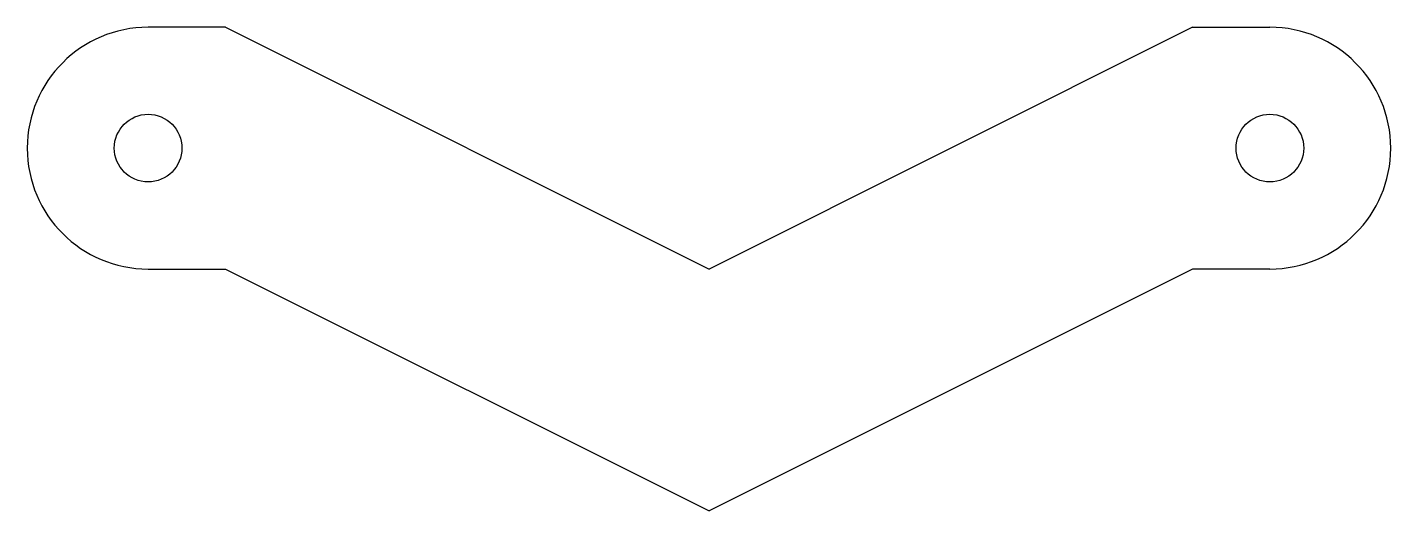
# Model space of a CAD drawing. Extents: x -70 to 70, y -50 to 0.
import ezdxf

# ---------------------------------------------------------------- set-up
doc = ezdxf.new("R2010")
doc.units = 0
doc.header["$MEASUREMENT"] = 0
doc.layers.add('VISIBLE', color=7, linetype='CONTINUOUS')

msp = doc.modelspace()

# ---------------------------------------------------------------- linework, layer by layer
at = {"layer": 'VISIBLE'}
for p, q in [((-50, 0), (-58, 0)), ((-50, 0), (0, -25)), ((50, 0), (0, -25)), ((50, 0), (58, 0)), ((-58, -25), (-50, -25)), ((-50, -25), (0, -50)), ((50, -25), (0, -50)), ((58, -25), (50, -25))]:
    msp.add_line(p, q, dxfattribs=at)
for centre in [(-58, -12.5), (58, -12.5)]:
    msp.add_circle(centre, 3.5, dxfattribs=at)
for centre, start, end in [((-58, -12.5), 90, 270), ((58, -12.5), 270, 90)]:
    msp.add_arc(centre, 12.5, start, end, dxfattribs=at)

doc.saveas('drawing.dxf')
